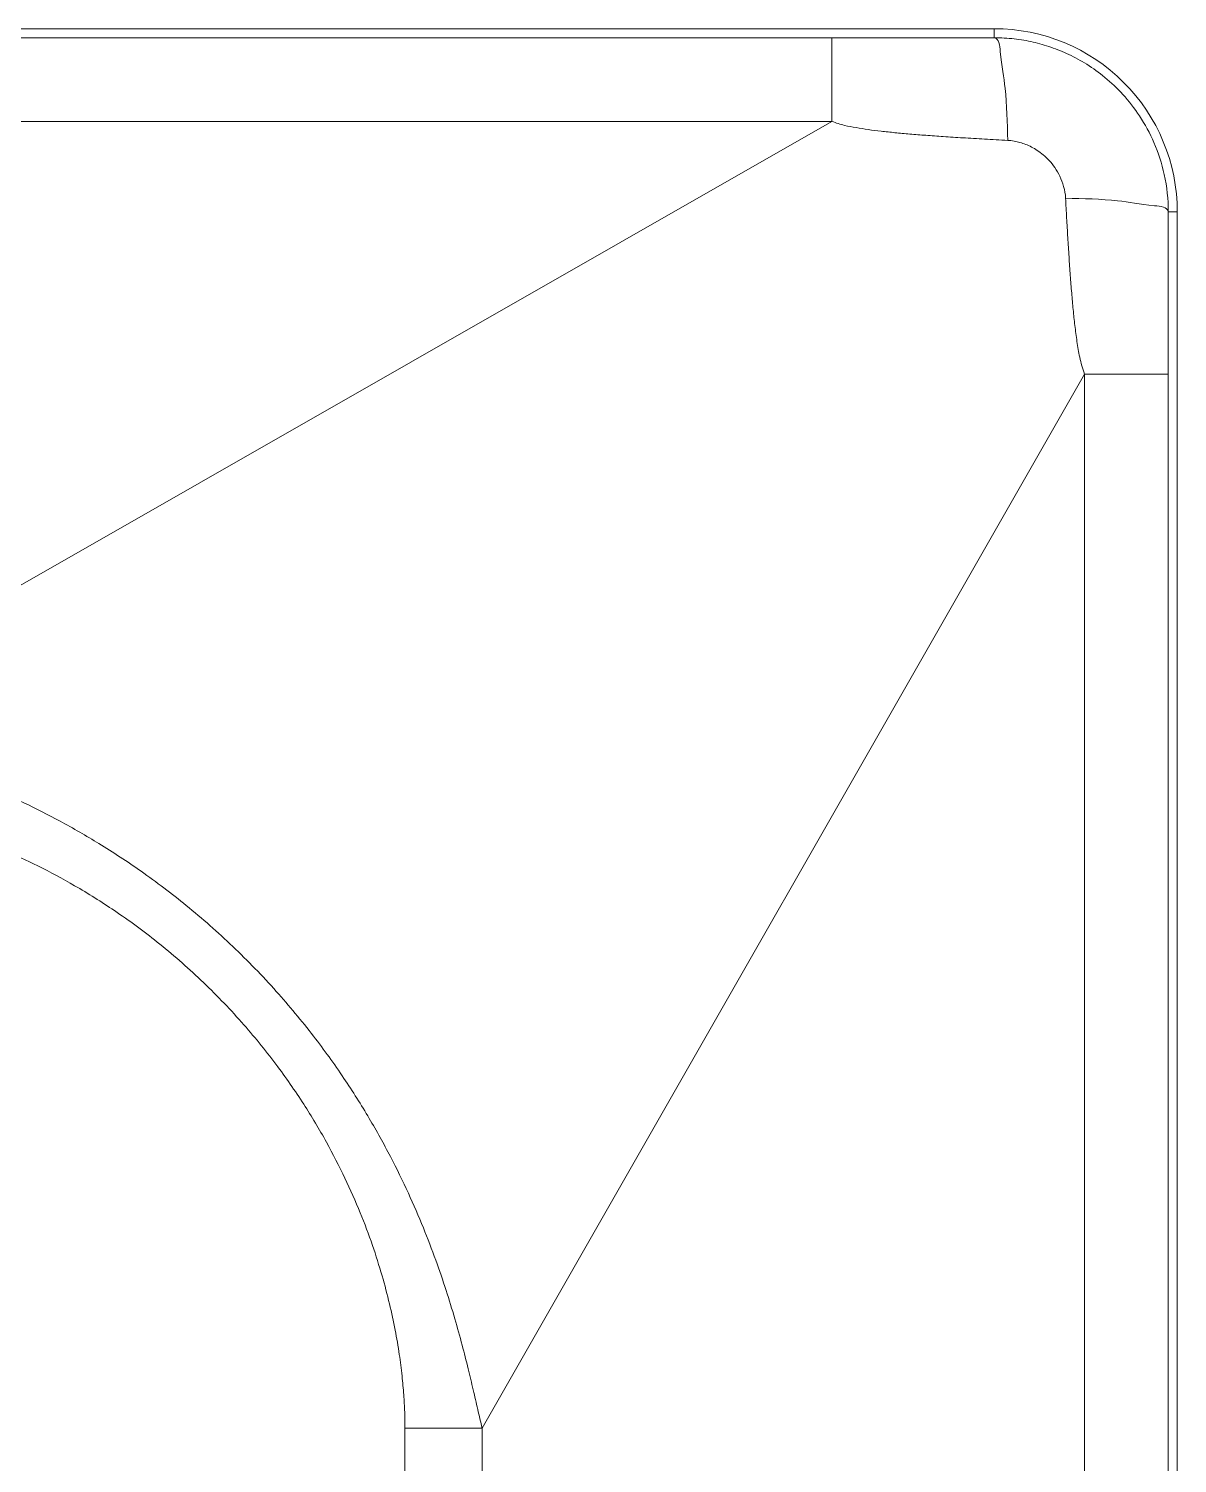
# Model space of a CAD drawing. Header units: millimetres. Extents: x 33157 to 59611, y -29750 to 1750.
# Drawn here: x 53899.28 to 53903.98, y 473.31 to 479.18 of the extents above; entities that cross this region are included whole.
import ezdxf

# ---------------------------------------------------------------- set-up
doc = ezdxf.new("R2010")
doc.units = ezdxf.units.MM
doc.layers.get('0').update_dxf_attribs({"lineweight": 18})

msp = doc.modelspace()

# ---------------------------------------------------------------- linework, layer by layer
at = {"lineweight": 9}
for p, q in [((53903.2313, 479.1822), (53903.2313, 479.1822)), ((53903.2313, 479.1822), (53903.2313, 479.1822)), ((53903.2314, 479.1822), (53903.2314, 479.1453)), ((53903.2314, 479.1822), (53903.2314, 479.1453)), ((53903.2314, 479.1822), (53903.2314, 479.1453)), ((53903.2314, 479.1822), (53903.2314, 479.1453)), ((53903.2314, 479.1822), (53903.2314, 479.1453)), ((53903.2314, 479.1822), (53903.2314, 479.1453)), ((53903.2314, 479.1822), (53903.2314, 479.1453)), ((53903.2314, 479.1822), (53903.2314, 479.1453)), ((53903.2314, 479.1822), (53903.2314, 479.1453)), ((53903.2314, 479.1822), (53903.2314, 479.1453)), ((53903.2314, 479.1822), (53903.2314, 479.1453)), ((53903.2314, 479.1822), (53903.2314, 479.1453)), ((53903.2314, 479.1822), (53903.2314, 479.1453)), ((53903.2314, 479.1822), (53903.2314, 479.1453)), ((53903.2314, 479.1822), (53903.2314, 479.1453)), ((53903.2314, 479.1822), (53903.2314, 479.1453)), ((53903.2314, 479.1822), (53903.2314, 479.1453)), ((53903.2314, 479.1822), (53903.2314, 479.1453)), ((53903.2314, 479.1822), (53903.2314, 479.1453)), ((53903.2314, 479.1822), (53903.2314, 479.1453)), ((53903.2314, 479.1822), (53903.2314, 479.1453)), ((53902.5672, 479.1444), (53902.5672, 479.1444)), ((53902.5672, 479.1444), (53902.5672, 479.1444)), ((53902.5672, 479.1444), (53902.5672, 478.8026)), ((53902.5672, 479.1444), (53902.5672, 478.8026)), ((53902.5672, 479.1444), (53902.5672, 478.8026)), ((53902.5672, 479.1444), (53902.5672, 478.8026)), ((53902.5672, 479.1444), (53902.5672, 478.8026)), ((53902.5672, 479.1444), (53902.5672, 478.8026)), ((53902.5672, 479.1444), (53902.5672, 478.8026)), ((53902.5672, 479.1444), (53902.5672, 478.8026)), ((53902.5672, 479.1444), (53902.5672, 478.8026)), ((53902.5672, 479.1444), (53902.5672, 478.8026)), ((53902.5672, 479.1444), (53902.5672, 478.8026)), ((53902.5672, 479.1444), (53902.5672, 478.8026)), ((53902.5672, 479.1444), (53902.5672, 478.8026)), ((53902.5672, 479.1444), (53902.5672, 478.8026)), ((53902.5672, 479.1444), (53902.5672, 478.8026)), ((53902.5672, 479.1444), (53902.5672, 478.8026)), ((53902.5672, 479.1444), (53902.5672, 478.8026)), ((53902.5672, 479.1444), (53902.5672, 478.8026)), ((53902.5672, 479.1444), (53902.5672, 478.8026)), ((53902.5672, 479.1444), (53902.5672, 478.8026)), ((53902.5672, 479.1444), (53902.5672, 478.8026)), ((53903.2314, 479.1453), (53903.2314, 479.1453)), ((53902.5672, 478.8026), (53902.5672, 478.8026)), ((53902.5672, 478.8026), (53902.5672, 478.8026)), ((53902.5672, 478.8026), (53902.5672, 478.8026)), ((53903.9445, 478.4322), (53903.9445, 478.4322)), ((53903.9813, 478.4322), (53903.9813, 478.4322)), ((53903.9813, 478.4322), (53903.9813, 478.4322)), ((53903.9813, 478.4322), (53903.9813, 379.9322)), ((53903.9813, 478.4322), (53903.9813, 379.9322)), ((53903.9813, 478.4322), (53903.9813, 379.9322)), ((53903.9813, 478.4322), (53903.9813, 379.9322)), ((53903.9813, 478.4322), (53903.9813, 379.9322)), ((53903.9813, 478.4322), (53903.9813, 379.9322)), ((53903.9813, 478.4322), (53903.9813, 379.9322)), ((53903.9813, 478.4322), (53903.9813, 379.9322)), ((53903.9813, 478.4322), (53903.9813, 379.9322)), ((53903.9813, 478.4322), (53903.9813, 379.9322)), ((53903.9813, 478.4322), (53903.9813, 379.9322)), ((53903.9813, 478.4322), (53903.9813, 379.9322)), ((53903.9813, 478.4322), (53903.9813, 379.9322)), ((53903.9813, 478.4322), (53903.9813, 379.9322)), ((53903.9813, 478.4322), (53903.9813, 379.9322)), ((53903.9813, 478.4322), (53903.9813, 379.9322)), ((53903.9813, 478.4322), (53903.9813, 379.9322)), ((53903.9813, 478.4322), (53903.9813, 379.9322)), ((53903.9813, 478.4322), (53903.9813, 379.9322)), ((53903.9813, 478.4322), (53903.9813, 379.9322)), ((53903.9813, 478.4322), (53903.9813, 379.9322)), ((53903.6018, 477.768), (53903.6018, 477.768)), ((53903.6018, 477.768), (53903.6018, 477.768)), ((53903.6018, 477.768), (53903.6018, 380.5964)), ((53903.6018, 477.768), (53903.6018, 380.5964)), ((53903.6018, 477.768), (53903.6018, 380.5964)), ((53903.6018, 477.768), (53903.6018, 380.5964)), ((53903.6018, 477.768), (53903.6018, 380.5964)), ((53903.6018, 477.768), (53903.6018, 380.5964)), ((53903.6018, 477.768), (53903.6018, 380.5964)), ((53903.6018, 477.768), (53903.6018, 380.5964)), ((53903.6018, 477.768), (53903.6018, 380.5964)), ((53903.6018, 477.768), (53903.6018, 380.5964)), ((53903.6018, 477.768), (53903.6018, 380.5964)), ((53903.6018, 477.768), (53903.6018, 380.5964)), ((53903.6018, 477.768), (53903.6018, 380.5964)), ((53903.6018, 477.768), (53903.6018, 380.5964)), ((53903.6018, 477.768), (53903.6018, 380.5964)), ((53903.6018, 477.768), (53903.6018, 380.5964)), ((53903.6018, 477.768), (53903.6018, 380.5964)), ((53903.6018, 477.768), (53903.6018, 380.5964)), ((53903.6018, 477.768), (53903.6018, 380.5964)), ((53903.6018, 477.768), (53903.6018, 380.5964)), ((53903.6018, 477.768), (53903.6018, 380.5964)), ((53903.6018, 477.768), (53903.6018, 477.768)), ((53903.9436, 477.768), (53903.9436, 477.768)), ((53903.9436, 477.768), (53903.9436, 477.768)), ((53903.9436, 477.768), (53903.9436, 380.5964)), ((53903.9436, 477.768), (53903.9436, 380.5964)), ((53903.9436, 477.768), (53903.9436, 380.5964)), ((53903.9436, 477.768), (53903.9436, 380.5964)), ((53903.9436, 477.768), (53903.9436, 380.5964)), ((53903.9436, 477.768), (53903.9436, 380.5964)), ((53903.9436, 477.768), (53903.9436, 380.5964)), ((53903.9436, 477.768), (53903.9436, 380.5964)), ((53903.9436, 477.768), (53903.9436, 380.5964)), ((53903.9436, 477.768), (53903.9436, 380.5964)), ((53903.9436, 477.768), (53903.9436, 380.5964)), ((53903.9436, 477.768), (53903.9436, 380.5964)), ((53903.9436, 477.768), (53903.9436, 380.5964)), ((53903.9436, 477.768), (53903.9436, 380.5964)), ((53903.9436, 477.768), (53903.9436, 380.5964)), ((53903.9436, 477.768), (53903.9436, 380.5964)), ((53903.9436, 477.768), (53903.9436, 380.5964)), ((53903.9436, 477.768), (53903.9436, 380.5964)), ((53903.9436, 477.768), (53903.9436, 380.5964)), ((53903.9436, 477.768), (53903.9436, 380.5964)), ((53903.9436, 477.768), (53903.9436, 380.5964)), ((53900.8191, 473.4516), (53900.8191, 473.4516)), ((53900.8191, 473.4516), (53900.8191, 473.4516)), ((53900.8191, 473.4516), (53900.8191, 384.9128)), ((53900.8191, 473.4516), (53900.8191, 384.9128)), ((53900.8191, 473.4516), (53900.8191, 384.9128)), ((53900.8191, 473.4516), (53900.8191, 384.9128)), ((53900.8191, 473.4516), (53900.8191, 384.9128)), ((53900.8191, 473.4516), (53900.8191, 384.9128)), ((53900.8191, 473.4516), (53900.8191, 384.9128)), ((53900.8191, 473.4516), (53900.8191, 384.9128)), ((53900.8191, 473.4516), (53900.8191, 384.9128)), ((53900.8191, 473.4516), (53900.8191, 384.9128)), ((53900.8191, 473.4516), (53900.8191, 384.9128)), ((53900.8191, 473.4516), (53900.8191, 384.9128)), ((53900.8191, 473.4516), (53900.8191, 384.9128)), ((53900.8191, 473.4516), (53900.8191, 384.9128)), ((53900.8191, 473.4516), (53900.8191, 384.9128)), ((53900.8191, 473.4516), (53900.8191, 384.9128)), ((53900.8191, 473.4516), (53900.8191, 384.9128)), ((53900.8191, 473.4516), (53900.8191, 384.9128)), ((53900.8191, 473.4516), (53900.8191, 384.9128)), ((53900.8191, 473.4516), (53900.8191, 384.9128)), ((53900.8191, 473.4516), (53900.8191, 384.9128)), ((53901.1353, 473.4516), (53901.1353, 473.4516)), ((53901.1353, 473.4516), (53901.1353, 473.4516)), ((53901.1353, 473.4516), (53901.1353, 384.9128)), ((53901.1353, 473.4516), (53901.1353, 384.9128)), ((53901.1353, 473.4516), (53901.1353, 384.9128)), ((53901.1353, 473.4516), (53901.1353, 384.9128)), ((53901.1353, 473.4516), (53901.1353, 384.9128)), ((53901.1353, 473.4516), (53901.1353, 384.9128)), ((53901.1353, 473.4516), (53901.1353, 384.9128)), ((53901.1353, 473.4516), (53901.1353, 384.9128)), ((53901.1353, 473.4516), (53901.1353, 384.9128)), ((53901.1353, 473.4516), (53901.1353, 384.9128)), ((53901.1353, 473.4516), (53901.1353, 384.9128)), ((53901.1353, 473.4516), (53901.1353, 384.9128)), ((53901.1353, 473.4516), (53901.1353, 384.9128)), ((53901.1353, 473.4516), (53901.1353, 384.9128)), ((53901.1353, 473.4516), (53901.1353, 384.9128)), ((53901.1353, 473.4516), (53901.1353, 384.9128)), ((53901.1353, 473.4516), (53901.1353, 384.9128)), ((53901.1353, 473.4516), (53901.1353, 384.9128)), ((53901.1353, 473.4516), (53901.1353, 384.9128)), ((53901.1353, 473.4516), (53901.1353, 384.9128)), ((53901.1353, 473.4516), (53901.1353, 384.9128)), ((53901.1353, 473.4516), (53901.1353, 473.4516))]:
    msp.add_line(p, q, dxfattribs=at)
for points in [[(53903.2313, 479.1822), (53903.2313, 479.1822), (53870.0315, 479.1822), (53870.0315, 479.1822)], [(53903.2313, 479.1822), (53903.2313, 479.1822), (53870.0315, 479.1822), (53870.0315, 479.1822)], [(53903.2313, 479.1822), (53903.2313, 479.1822), (53870.0315, 479.1822), (53870.0315, 479.1822)], [(53903.2313, 479.1822), (53903.2313, 479.1822), (53870.0315, 479.1822), (53870.0315, 479.1822)], [(53903.2313, 479.1822), (53903.2313, 479.1822), (53870.0315, 479.1822), (53870.0315, 479.1822)], [(53903.2313, 479.1822), (53903.2313, 479.1822), (53870.0315, 479.1822), (53870.0315, 479.1822)], [(53903.2313, 479.1822), (53903.2313, 479.1822), (53870.0315, 479.1822), (53870.0315, 479.1822)], [(53903.2313, 479.1822), (53903.2313, 479.1822), (53870.0315, 479.1822), (53870.0315, 479.1822)], [(53903.2313, 479.1822), (53903.2313, 479.1822), (53870.0315, 479.1822), (53870.0315, 479.1822)], [(53903.2313, 479.1822), (53903.2313, 479.1822), (53870.0315, 479.1822), (53870.0315, 479.1822)], [(53903.2313, 479.1822), (53903.2313, 479.1822), (53870.0315, 479.1822), (53870.0315, 479.1822)], [(53903.2313, 479.1822), (53903.2313, 479.1822), (53870.0315, 479.1822), (53870.0315, 479.1822)], [(53903.2313, 479.1822), (53903.2313, 479.1822), (53870.0315, 479.1822), (53870.0315, 479.1822)], [(53903.2313, 479.1822), (53903.2313, 479.1822), (53870.0315, 479.1822), (53870.0315, 479.1822)], [(53903.2313, 479.1822), (53903.2313, 479.1822), (53870.0315, 479.1822), (53870.0315, 479.1822)], [(53903.2313, 479.1822), (53903.2313, 479.1822), (53870.0315, 479.1822), (53870.0315, 479.1822)], [(53903.2313, 479.1822), (53903.2313, 479.1822), (53870.0315, 479.1822), (53870.0315, 479.1822)], [(53903.2313, 479.1822), (53903.2313, 479.1822), (53870.0315, 479.1822), (53870.0315, 479.1822)], [(53903.2313, 479.1822), (53903.2313, 479.1822), (53870.0315, 479.1822), (53870.0315, 479.1822)], [(53903.2313, 479.1822), (53903.2313, 479.1822), (53870.0315, 479.1822), (53870.0315, 479.1822)], [(53903.2313, 479.1822), (53903.2313, 479.1822), (53870.0315, 479.1822), (53870.0315, 479.1822)], [(53870.6956, 479.1444), (53870.6956, 479.1444), (53902.5672, 479.1444), (53902.5672, 479.1444)], [(53870.6956, 479.1444), (53870.6956, 479.1444), (53902.5672, 479.1444), (53902.5672, 479.1444)], [(53870.6956, 479.1444), (53870.6956, 479.1444), (53902.5672, 479.1444), (53902.5672, 479.1444)], [(53870.6956, 479.1444), (53870.6956, 479.1444), (53902.5672, 479.1444), (53902.5672, 479.1444)], [(53870.6956, 479.1444), (53870.6956, 479.1444), (53902.5672, 479.1444), (53902.5672, 479.1444)], [(53870.6956, 479.1444), (53870.6956, 479.1444), (53902.5672, 479.1444), (53902.5672, 479.1444)], [(53870.6956, 479.1444), (53870.6956, 479.1444), (53902.5672, 479.1444), (53902.5672, 479.1444)], [(53870.6956, 479.1444), (53870.6956, 479.1444), (53902.5672, 479.1444), (53902.5672, 479.1444)], [(53870.6956, 479.1444), (53870.6956, 479.1444), (53902.5672, 479.1444), (53902.5672, 479.1444)], [(53870.6956, 479.1444), (53870.6956, 479.1444), (53902.5672, 479.1444), (53902.5672, 479.1444)], [(53870.6956, 479.1444), (53870.6956, 479.1444), (53902.5672, 479.1444), (53902.5672, 479.1444)], [(53870.6956, 479.1444), (53870.6956, 479.1444), (53902.5672, 479.1444), (53902.5672, 479.1444)], [(53870.6956, 479.1444), (53870.6956, 479.1444), (53902.5672, 479.1444), (53902.5672, 479.1444)], [(53870.6956, 479.1444), (53870.6956, 479.1444), (53902.5672, 479.1444), (53902.5672, 479.1444)], [(53870.6956, 479.1444), (53870.6956, 479.1444), (53902.5672, 479.1444), (53902.5672, 479.1444)], [(53870.6956, 479.1444), (53870.6956, 479.1444), (53902.5672, 479.1444), (53902.5672, 479.1444)], [(53870.6956, 479.1444), (53870.6956, 479.1444), (53902.5672, 479.1444), (53902.5672, 479.1444)], [(53870.6956, 479.1444), (53870.6956, 479.1444), (53902.5672, 479.1444), (53902.5672, 479.1444)], [(53870.6956, 479.1444), (53870.6956, 479.1444), (53902.5672, 479.1444), (53902.5672, 479.1444)], [(53870.6956, 479.1444), (53870.6956, 479.1444), (53902.5672, 479.1444), (53902.5672, 479.1444)], [(53870.6956, 479.1444), (53870.6956, 479.1444), (53902.5672, 479.1444), (53902.5672, 479.1444)], [(53870.6956, 478.8026), (53870.6956, 478.8026), (53902.5672, 478.8026), (53902.5672, 478.8026)], [(53870.6956, 478.8026), (53870.6956, 478.8026), (53902.5672, 478.8026), (53902.5672, 478.8026)], [(53870.6956, 478.8026), (53870.6956, 478.8026), (53902.5672, 478.8026), (53902.5672, 478.8026)], [(53870.6956, 478.8026), (53870.6956, 478.8026), (53902.5672, 478.8026), (53902.5672, 478.8026)], [(53870.6956, 478.8026), (53870.6956, 478.8026), (53902.5672, 478.8026), (53902.5672, 478.8026)], [(53870.6956, 478.8026), (53870.6956, 478.8026), (53902.5672, 478.8026), (53902.5672, 478.8026)], [(53870.6956, 478.8026), (53870.6956, 478.8026), (53902.5672, 478.8026), (53902.5672, 478.8026)], [(53870.6956, 478.8026), (53870.6956, 478.8026), (53902.5672, 478.8026), (53902.5672, 478.8026)], [(53870.6956, 478.8026), (53870.6956, 478.8026), (53902.5672, 478.8026), (53902.5672, 478.8026)], [(53870.6956, 478.8026), (53870.6956, 478.8026), (53902.5672, 478.8026), (53902.5672, 478.8026)], [(53870.6956, 478.8026), (53870.6956, 478.8026), (53902.5672, 478.8026), (53902.5672, 478.8026)], [(53870.6956, 478.8026), (53870.6956, 478.8026), (53902.5672, 478.8026), (53902.5672, 478.8026)], [(53870.6956, 478.8026), (53870.6956, 478.8026), (53902.5672, 478.8026), (53902.5672, 478.8026)], [(53870.6956, 478.8026), (53870.6956, 478.8026), (53902.5672, 478.8026), (53902.5672, 478.8026)], [(53870.6956, 478.8026), (53870.6956, 478.8026), (53902.5672, 478.8026), (53902.5672, 478.8026)], [(53870.6956, 478.8026), (53870.6956, 478.8026), (53902.5672, 478.8026), (53902.5672, 478.8026)], [(53870.6956, 478.8026), (53870.6956, 478.8026), (53902.5672, 478.8026), (53902.5672, 478.8026)], [(53870.6956, 478.8026), (53870.6956, 478.8026), (53902.5672, 478.8026), (53902.5672, 478.8026)], [(53870.6956, 478.8026), (53870.6956, 478.8026), (53902.5672, 478.8026), (53902.5672, 478.8026)], [(53870.6956, 478.8026), (53870.6956, 478.8026), (53902.5672, 478.8026), (53902.5672, 478.8026)], [(53870.6956, 478.8026), (53870.6956, 478.8026), (53902.5672, 478.8026), (53902.5672, 478.8026)], [(53902.5672, 478.8026), (53902.5672, 478.8026), (53898.2508, 476.3361), (53898.2508, 476.3361)], [(53902.5672, 478.8026), (53902.5672, 478.8026), (53898.2508, 476.3361), (53898.2508, 476.3361)], [(53902.5672, 478.8026), (53902.5672, 478.8026), (53898.2508, 476.3361), (53898.2508, 476.3361)], [(53902.5672, 478.8026), (53902.5672, 478.8026), (53898.2508, 476.3361), (53898.2508, 476.3361)], [(53902.5672, 478.8026), (53902.5672, 478.8026), (53898.2508, 476.3361), (53898.2508, 476.3361)], [(53902.5672, 478.8026), (53902.5672, 478.8026), (53898.2508, 476.3361), (53898.2508, 476.3361)], [(53902.5672, 478.8026), (53902.5672, 478.8026), (53898.2508, 476.3361), (53898.2508, 476.3361)], [(53902.5672, 478.8026), (53902.5672, 478.8026), (53898.2508, 476.3361), (53898.2508, 476.3361)], [(53902.5672, 478.8026), (53902.5672, 478.8026), (53898.2508, 476.3361), (53898.2508, 476.3361)], [(53902.5672, 478.8026), (53902.5672, 478.8026), (53898.2508, 476.3361), (53898.2508, 476.3361)], [(53902.5672, 478.8026), (53902.5672, 478.8026), (53898.2508, 476.3361), (53898.2508, 476.3361)], [(53902.5672, 478.8026), (53902.5672, 478.8026), (53898.2508, 476.3361), (53898.2508, 476.3361)], [(53902.5672, 478.8026), (53902.5672, 478.8026), (53898.2508, 476.3361), (53898.2508, 476.3361)], [(53902.5672, 478.8026), (53902.5672, 478.8026), (53898.2508, 476.3361), (53898.2508, 476.3361)], [(53902.5672, 478.8026), (53902.5672, 478.8026), (53898.2508, 476.3361), (53898.2508, 476.3361)], [(53902.5672, 478.8026), (53902.5672, 478.8026), (53898.2508, 476.3361), (53898.2508, 476.3361)], [(53902.5672, 478.8026), (53902.5672, 478.8026), (53898.2508, 476.3361), (53898.2508, 476.3361)], [(53902.5672, 478.8026), (53902.5672, 478.8026), (53898.2508, 476.3361), (53898.2508, 476.3361)], [(53902.5672, 478.8026), (53902.5672, 478.8026), (53898.2508, 476.3361), (53898.2508, 476.3361)], [(53902.5672, 478.8026), (53902.5672, 478.8026), (53898.2508, 476.3361), (53898.2508, 476.3361)], [(53902.5672, 478.8026), (53902.5672, 478.8026), (53898.2508, 476.3361), (53898.2508, 476.3361)], [(53903.9445, 478.4322), (53903.9445, 478.4322), (53903.9813, 478.4322), (53903.9813, 478.4322)], [(53903.9445, 478.4322), (53903.9445, 478.4322), (53903.9813, 478.4322), (53903.9813, 478.4322)], [(53903.9445, 478.4322), (53903.9445, 478.4322), (53903.9813, 478.4322), (53903.9813, 478.4322)], [(53903.9445, 478.4322), (53903.9445, 478.4322), (53903.9813, 478.4322), (53903.9813, 478.4322)], [(53903.9445, 478.4322), (53903.9445, 478.4322), (53903.9813, 478.4322), (53903.9813, 478.4322)], [(53903.9445, 478.4322), (53903.9445, 478.4322), (53903.9813, 478.4322), (53903.9813, 478.4322)], [(53903.9445, 478.4322), (53903.9445, 478.4322), (53903.9813, 478.4322), (53903.9813, 478.4322)], [(53903.9445, 478.4322), (53903.9445, 478.4322), (53903.9813, 478.4322), (53903.9813, 478.4322)], [(53903.9445, 478.4322), (53903.9445, 478.4322), (53903.9813, 478.4322), (53903.9813, 478.4322)], [(53903.9445, 478.4322), (53903.9445, 478.4322), (53903.9813, 478.4322), (53903.9813, 478.4322)], [(53903.9445, 478.4322), (53903.9445, 478.4322), (53903.9813, 478.4322), (53903.9813, 478.4322)], [(53903.9445, 478.4322), (53903.9445, 478.4322), (53903.9813, 478.4322), (53903.9813, 478.4322)], [(53903.9445, 478.4322), (53903.9445, 478.4322), (53903.9813, 478.4322), (53903.9813, 478.4322)], [(53903.9445, 478.4322), (53903.9445, 478.4322), (53903.9813, 478.4322), (53903.9813, 478.4322)], [(53903.9445, 478.4322), (53903.9445, 478.4322), (53903.9813, 478.4322), (53903.9813, 478.4322)], [(53903.9445, 478.4322), (53903.9445, 478.4322), (53903.9813, 478.4322), (53903.9813, 478.4322)], [(53903.9445, 478.4322), (53903.9445, 478.4322), (53903.9813, 478.4322), (53903.9813, 478.4322)], [(53903.9445, 478.4322), (53903.9445, 478.4322), (53903.9813, 478.4322), (53903.9813, 478.4322)], [(53903.9445, 478.4322), (53903.9445, 478.4322), (53903.9813, 478.4322), (53903.9813, 478.4322)], [(53903.9445, 478.4322), (53903.9445, 478.4322), (53903.9813, 478.4322), (53903.9813, 478.4322)], [(53903.9445, 478.4322), (53903.9445, 478.4322), (53903.9813, 478.4322), (53903.9813, 478.4322)], [(53903.6018, 477.768), (53903.6018, 477.768), (53901.1353, 473.4516), (53901.1353, 473.4516)], [(53903.6018, 477.768), (53903.6018, 477.768), (53901.1353, 473.4516), (53901.1353, 473.4516)], [(53903.6018, 477.768), (53903.6018, 477.768), (53901.1353, 473.4516), (53901.1353, 473.4516)], [(53903.6018, 477.768), (53903.6018, 477.768), (53901.1353, 473.4516), (53901.1353, 473.4516)], [(53903.6018, 477.768), (53903.6018, 477.768), (53901.1353, 473.4516), (53901.1353, 473.4516)], [(53903.6018, 477.768), (53903.6018, 477.768), (53901.1353, 473.4516), (53901.1353, 473.4516)], [(53903.6018, 477.768), (53903.6018, 477.768), (53901.1353, 473.4516), (53901.1353, 473.4516)], [(53903.6018, 477.768), (53903.6018, 477.768), (53901.1353, 473.4516), (53901.1353, 473.4516)], [(53903.6018, 477.768), (53903.6018, 477.768), (53901.1353, 473.4516), (53901.1353, 473.4516)], [(53903.6018, 477.768), (53903.6018, 477.768), (53901.1353, 473.4516), (53901.1353, 473.4516)], [(53903.6018, 477.768), (53903.6018, 477.768), (53901.1353, 473.4516), (53901.1353, 473.4516)], [(53903.6018, 477.768), (53903.6018, 477.768), (53901.1353, 473.4516), (53901.1353, 473.4516)], [(53903.6018, 477.768), (53903.6018, 477.768), (53901.1353, 473.4516), (53901.1353, 473.4516)], [(53903.6018, 477.768), (53903.6018, 477.768), (53901.1353, 473.4516), (53901.1353, 473.4516)], [(53903.6018, 477.768), (53903.6018, 477.768), (53901.1353, 473.4516), (53901.1353, 473.4516)], [(53903.6018, 477.768), (53903.6018, 477.768), (53901.1353, 473.4516), (53901.1353, 473.4516)], [(53903.6018, 477.768), (53903.6018, 477.768), (53901.1353, 473.4516), (53901.1353, 473.4516)], [(53903.6018, 477.768), (53903.6018, 477.768), (53901.1353, 473.4516), (53901.1353, 473.4516)], [(53903.6018, 477.768), (53903.6018, 477.768), (53901.1353, 473.4516), (53901.1353, 473.4516)], [(53903.6018, 477.768), (53903.6018, 477.768), (53901.1353, 473.4516), (53901.1353, 473.4516)], [(53903.6018, 477.768), (53903.6018, 477.768), (53901.1353, 473.4516), (53901.1353, 473.4516)], [(53903.9436, 477.768), (53903.9436, 477.768), (53903.6018, 477.768), (53903.6018, 477.768)], [(53903.9436, 477.768), (53903.9436, 477.768), (53903.6018, 477.768), (53903.6018, 477.768)], [(53903.9436, 477.768), (53903.9436, 477.768), (53903.6018, 477.768), (53903.6018, 477.768)], [(53903.9436, 477.768), (53903.9436, 477.768), (53903.6018, 477.768), (53903.6018, 477.768)], [(53903.9436, 477.768), (53903.9436, 477.768), (53903.6018, 477.768), (53903.6018, 477.768)], [(53903.9436, 477.768), (53903.9436, 477.768), (53903.6018, 477.768), (53903.6018, 477.768)], [(53903.9436, 477.768), (53903.9436, 477.768), (53903.6018, 477.768), (53903.6018, 477.768)], [(53903.9436, 477.768), (53903.9436, 477.768), (53903.6018, 477.768), (53903.6018, 477.768)], [(53903.9436, 477.768), (53903.9436, 477.768), (53903.6018, 477.768), (53903.6018, 477.768)], [(53903.9436, 477.768), (53903.9436, 477.768), (53903.6018, 477.768), (53903.6018, 477.768)], [(53903.9436, 477.768), (53903.9436, 477.768), (53903.6018, 477.768), (53903.6018, 477.768)], [(53903.9436, 477.768), (53903.9436, 477.768), (53903.6018, 477.768), (53903.6018, 477.768)], [(53903.9436, 477.768), (53903.9436, 477.768), (53903.6018, 477.768), (53903.6018, 477.768)], [(53903.9436, 477.768), (53903.9436, 477.768), (53903.6018, 477.768), (53903.6018, 477.768)], [(53903.9436, 477.768), (53903.9436, 477.768), (53903.6018, 477.768), (53903.6018, 477.768)], [(53903.9436, 477.768), (53903.9436, 477.768), (53903.6018, 477.768), (53903.6018, 477.768)], [(53903.9436, 477.768), (53903.9436, 477.768), (53903.6018, 477.768), (53903.6018, 477.768)], [(53903.9436, 477.768), (53903.9436, 477.768), (53903.6018, 477.768), (53903.6018, 477.768)], [(53903.9436, 477.768), (53903.9436, 477.768), (53903.6018, 477.768), (53903.6018, 477.768)], [(53903.9436, 477.768), (53903.9436, 477.768), (53903.6018, 477.768), (53903.6018, 477.768)], [(53903.9436, 477.768), (53903.9436, 477.768), (53903.6018, 477.768), (53903.6018, 477.768)], [(53900.8191, 473.4516), (53900.8191, 473.4516), (53901.1353, 473.4516), (53901.1353, 473.4516)], [(53900.8191, 473.4516), (53900.8191, 473.4516), (53901.1353, 473.4516), (53901.1353, 473.4516)], [(53900.8191, 473.4516), (53900.8191, 473.4516), (53901.1353, 473.4516), (53901.1353, 473.4516)], [(53900.8191, 473.4516), (53900.8191, 473.4516), (53901.1353, 473.4516), (53901.1353, 473.4516)], [(53900.8191, 473.4516), (53900.8191, 473.4516), (53901.1353, 473.4516), (53901.1353, 473.4516)], [(53900.8191, 473.4516), (53900.8191, 473.4516), (53901.1353, 473.4516), (53901.1353, 473.4516)], [(53900.8191, 473.4516), (53900.8191, 473.4516), (53901.1353, 473.4516), (53901.1353, 473.4516)], [(53900.8191, 473.4516), (53900.8191, 473.4516), (53901.1353, 473.4516), (53901.1353, 473.4516)], [(53900.8191, 473.4516), (53900.8191, 473.4516), (53901.1353, 473.4516), (53901.1353, 473.4516)], [(53900.8191, 473.4516), (53900.8191, 473.4516), (53901.1353, 473.4516), (53901.1353, 473.4516)], [(53900.8191, 473.4516), (53900.8191, 473.4516), (53901.1353, 473.4516), (53901.1353, 473.4516)], [(53900.8191, 473.4516), (53900.8191, 473.4516), (53901.1353, 473.4516), (53901.1353, 473.4516)], [(53900.8191, 473.4516), (53900.8191, 473.4516), (53901.1353, 473.4516), (53901.1353, 473.4516)], [(53900.8191, 473.4516), (53900.8191, 473.4516), (53901.1353, 473.4516), (53901.1353, 473.4516)], [(53900.8191, 473.4516), (53900.8191, 473.4516), (53901.1353, 473.4516), (53901.1353, 473.4516)], [(53900.8191, 473.4516), (53900.8191, 473.4516), (53901.1353, 473.4516), (53901.1353, 473.4516)], [(53900.8191, 473.4516), (53900.8191, 473.4516), (53901.1353, 473.4516), (53901.1353, 473.4516)], [(53900.8191, 473.4516), (53900.8191, 473.4516), (53901.1353, 473.4516), (53901.1353, 473.4516)], [(53900.8191, 473.4516), (53900.8191, 473.4516), (53901.1353, 473.4516), (53901.1353, 473.4516)], [(53900.8191, 473.4516), (53900.8191, 473.4516), (53901.1353, 473.4516), (53901.1353, 473.4516)], [(53900.8191, 473.4516), (53900.8191, 473.4516), (53901.1353, 473.4516), (53901.1353, 473.4516)]]:
    msp.add_open_spline(points, degree=3, dxfattribs=at)
for points, knots in [([(53903.9813, 478.4321), (53903.9813, 478.6311), (53903.9023, 478.8218), (53903.7617, 478.9625), (53903.621, 479.1031), (53903.4303, 479.1821), (53903.2313, 479.1821)], [0, 0, 0, 0, 167507.49805, 167507.49805, 167507.49805, 335014.9961, 335014.9961, 335014.9961, 335014.9961]), ([(53902.5672, 479.1444), (53902.581, 479.1444), (53902.5949, 479.1444), (53902.6087, 479.1444), (53902.6224, 479.1444), (53902.6362, 479.1445), (53902.6499, 479.1445), (53902.6647, 479.1445), (53902.6795, 479.1445), (53902.6944, 479.1445), (53902.7104, 479.1445), (53902.7264, 479.1445), (53902.7424, 479.1445), (53902.7598, 479.1446), (53902.7772, 479.1446), (53902.7946, 479.1446), (53902.8135, 479.1446), (53902.8324, 479.1446), (53902.8512, 479.1447), (53902.8718, 479.1447), (53902.8924, 479.1447), (53902.913, 479.1447), (53902.9356, 479.1448), (53902.9583, 479.1448), (53902.9809, 479.1448), (53903.0062, 479.1449), (53903.0315, 479.1449), (53903.0568, 479.145), (53903.0848, 479.145), (53903.1129, 479.145), (53903.1409, 479.1451), (53903.171, 479.1452), (53903.2012, 479.1452), (53903.2314, 479.1453)], [0, 0, 0, 0, 136478.934837, 136478.934837, 136478.934837, 272957.869675, 272957.869675, 272957.869675, 409436.804512, 409436.804512, 409436.804512, 545915.739349, 545915.739349, 545915.739349, 682394.674186, 682394.674186, 682394.674186, 818873.609024, 818873.609024, 818873.609024, 955352.543861, 955352.543861, 955352.543861, 1091831.478698, 1091831.478698, 1091831.478698, 1228310.413535, 1228310.413535, 1228310.413535, 1364789.348373, 1364789.348373, 1364789.348373, 1501268.28321, 1501268.28321, 1501268.28321, 1501268.28321]), ([(53903.2313, 479.1453), (53903.2519, 479.1421), (53903.2541, 479.1136), (53903.2566, 479.0884), (53903.2629, 479.0267), (53903.2713, 478.9847), (53903.2766, 478.9376), (53903.284, 478.8716), (53903.2855, 478.7958), (53903.2869, 478.7248)], [0, 0, 0, 0, 154936.809872, 154936.809872, 154936.809872, 309873.619745, 309873.619745, 309873.619745, 464810.429617, 464810.429617, 464810.429617, 464810.429617]), ([(53903.2314, 479.1453), (53903.2589, 479.1453), (53903.2865, 479.1437), (53903.3139, 479.1405), (53903.3397, 479.1375), (53903.3653, 479.1331), (53903.3906, 479.1273), (53903.4155, 479.1217), (53903.4401, 479.1146), (53903.4642, 479.1063), (53903.489, 479.0977), (53903.5133, 479.0878), (53903.537, 479.0766), (53903.5623, 479.0646), (53903.5868, 479.0512), (53903.6104, 479.0364), (53903.6363, 479.0201), (53903.6611, 479.0022), (53903.6847, 478.9828), (53903.7108, 478.9613), (53903.7354, 478.938), (53903.7582, 478.913), (53903.7834, 478.8854), (53903.8063, 478.8559), (53903.8269, 478.8247), (53903.8496, 478.7903), (53903.8693, 478.7538), (53903.8857, 478.7159), (53903.904, 478.6738), (53903.9181, 478.63), (53903.928, 478.5851), (53903.939, 478.5349), (53903.9445, 478.4834), (53903.9445, 478.4322)], [0, 0, 0, 0, 136480.857698, 136480.857698, 136480.857698, 272961.715396, 272961.715396, 272961.715396, 409442.573093, 409442.573093, 409442.573093, 545923.430791, 545923.430791, 545923.430791, 682404.288489, 682404.288489, 682404.288489, 818885.146187, 818885.146187, 818885.146187, 955366.003885, 955366.003885, 955366.003885, 1091846.861583, 1091846.861583, 1091846.861583, 1228327.71928, 1228327.71928, 1228327.71928, 1364808.576978, 1364808.576978, 1364808.576978, 1501289.434676, 1501289.434676, 1501289.434676, 1501289.434676]), ([(53902.5672, 478.8026), (53902.584, 478.7959), (53902.6014, 478.7904), (53902.619, 478.7862), (53902.6346, 478.7825), (53902.6505, 478.7797), (53902.6664, 478.7771), (53902.6829, 478.7743), (53902.6995, 478.7715), (53902.7162, 478.7691), (53902.7336, 478.7666), (53902.7512, 478.7645), (53902.7687, 478.7625), (53902.7875, 478.7603), (53902.8063, 478.7583), (53902.8251, 478.7564), (53902.8453, 478.7544), (53902.8655, 478.7526), (53902.8858, 478.7509), (53902.9076, 478.749), (53902.9295, 478.7472), (53902.9514, 478.7456), (53902.9754, 478.7438), (53902.9993, 478.7421), (53903.0233, 478.7404), (53903.05, 478.7386), (53903.0766, 478.7369), (53903.1033, 478.7353), (53903.1328, 478.7334), (53903.1623, 478.7317), (53903.1918, 478.73), (53903.2235, 478.7282), (53903.2552, 478.7265), (53903.2869, 478.7248)], [0, 0, 0, 0, 136479.421986, 136479.421986, 136479.421986, 272958.843972, 272958.843972, 272958.843972, 409438.265958, 409438.265958, 409438.265958, 545917.687945, 545917.687945, 545917.687945, 682397.109931, 682397.109931, 682397.109931, 818876.531917, 818876.531917, 818876.531917, 955355.953903, 955355.953903, 955355.953903, 1091835.375889, 1091835.375889, 1091835.375889, 1228314.797875, 1228314.797875, 1228314.797875, 1364794.219862, 1364794.219862, 1364794.219862, 1501273.641848, 1501273.641848, 1501273.641848, 1501273.641848]), ([(53903.2869, 478.7248), (53903.2956, 478.7243), (53903.3043, 478.7233), (53903.3129, 478.7218), (53903.3212, 478.7204), (53903.3293, 478.7186), (53903.3373, 478.7163), (53903.3453, 478.7141), (53903.3531, 478.7114), (53903.3608, 478.7084), (53903.3688, 478.7053), (53903.3767, 478.7017), (53903.3843, 478.6977), (53903.3925, 478.6935), (53903.4004, 478.6888), (53903.4081, 478.6838), (53903.4165, 478.6782), (53903.4247, 478.6721), (53903.4324, 478.6656), (53903.441, 478.6583), (53903.4492, 478.6506), (53903.4568, 478.6423), (53903.4652, 478.6332), (53903.473, 478.6235), (53903.48, 478.6133), (53903.4877, 478.6021), (53903.4946, 478.5903), (53903.5005, 478.578), (53903.5069, 478.5645), (53903.5122, 478.5505), (53903.5161, 478.5361), (53903.5204, 478.5203), (53903.5231, 478.504), (53903.524, 478.4877)], [0, 0, 0, 0, 136481.174818, 136481.174818, 136481.174818, 272962.349636, 272962.349636, 272962.349636, 409443.524454, 409443.524454, 409443.524454, 545924.699272, 545924.699272, 545924.699272, 682405.87409, 682405.87409, 682405.87409, 818887.048908, 818887.048908, 818887.048908, 955368.223726, 955368.223726, 955368.223726, 1091849.398544, 1091849.398544, 1091849.398544, 1228330.573362, 1228330.573362, 1228330.573362, 1364811.74818, 1364811.74818, 1364811.74818, 1501292.922998, 1501292.922998, 1501292.922998, 1501292.922998]), ([(53903.524, 478.4877), (53903.5254, 478.4609), (53903.5269, 478.4341), (53903.5284, 478.4074), (53903.5299, 478.3806), (53903.5315, 478.3538), (53903.5331, 478.327), (53903.5347, 478.3007), (53903.5363, 478.2744), (53903.538, 478.2481), (53903.5397, 478.2226), (53903.5415, 478.1972), (53903.5433, 478.1718), (53903.5451, 478.1478), (53903.5469, 478.1237), (53903.549, 478.0997), (53903.5509, 478.077), (53903.5529, 478.0543), (53903.5551, 478.0316), (53903.5572, 478.0097), (53903.5595, 477.9879), (53903.5621, 477.9661), (53903.5646, 477.9443), (53903.5675, 477.9226), (53903.5707, 477.9009), (53903.5739, 477.8795), (53903.5773, 477.8581), (53903.5818, 477.8369), (53903.5869, 477.8135), (53903.5932, 477.7903), (53903.6018, 477.768)], [0, 0, 0, 0, 137150.221746, 137150.221746, 137150.221746, 274300.443492, 274300.443492, 274300.443492, 411450.665239, 411450.665239, 411450.665239, 548600.886985, 548600.886985, 548600.886985, 685751.108731, 685751.108731, 685751.108731, 822901.330477, 822901.330477, 822901.330477, 960051.552224, 960051.552224, 960051.552224, 1097201.77397, 1097201.77397, 1097201.77397, 1234351.995716, 1234351.995716, 1234351.995716, 1371502.217462, 1371502.217462, 1371502.217462, 1371502.217462]), ([(53903.9445, 478.4322), (53903.9413, 478.4527), (53903.9128, 478.4549), (53903.8876, 478.4574), (53903.8259, 478.4637), (53903.7839, 478.4721), (53903.7368, 478.4774), (53903.6708, 478.4848), (53903.595, 478.4863), (53903.524, 478.4877)], [0, 0, 0, 0, 154939.140583, 154939.140583, 154939.140583, 309878.281167, 309878.281167, 309878.281167, 464817.42175, 464817.42175, 464817.42175, 464817.42175]), ([(53903.9445, 478.4322), (53903.9444, 478.4067), (53903.9444, 478.3812), (53903.9443, 478.3557), (53903.9443, 478.3303), (53903.9442, 478.3048), (53903.9442, 478.2794), (53903.9441, 478.2544), (53903.9441, 478.2294), (53903.9441, 478.2044), (53903.944, 478.1804), (53903.944, 478.1563), (53903.944, 478.1323), (53903.9439, 478.1096), (53903.9439, 478.087), (53903.9439, 478.0643), (53903.9438, 478.0431), (53903.9438, 478.0219), (53903.9438, 478.0007), (53903.9438, 477.9804), (53903.9437, 477.9602), (53903.9437, 477.94), (53903.9437, 477.9203), (53903.9437, 477.9006), (53903.9437, 477.8809), (53903.9437, 477.8617), (53903.9437, 477.8424), (53903.9436, 477.8232), (53903.9436, 477.8048), (53903.9436, 477.7864), (53903.9436, 477.768)], [0, 0, 0, 0, 137151.313548, 137151.313548, 137151.313548, 274302.627097, 274302.627097, 274302.627097, 411453.940645, 411453.940645, 411453.940645, 548605.254194, 548605.254194, 548605.254194, 685756.567742, 685756.567742, 685756.567742, 822907.88129, 822907.88129, 822907.88129, 960059.194839, 960059.194839, 960059.194839, 1097210.508387, 1097210.508387, 1097210.508387, 1234361.821935, 1234361.821935, 1234361.821935, 1371513.135484, 1371513.135484, 1371513.135484, 1371513.135484]), ([(53901.1353, 473.4516), (53901.129, 473.477), (53901.123, 473.5026), (53901.117, 473.5281), (53901.1108, 473.5546), (53901.1047, 473.5812), (53901.0985, 473.6077), (53901.0917, 473.6365), (53901.0848, 473.6652), (53901.0778, 473.6939), (53901.0698, 473.7265), (53901.0616, 473.7589), (53901.053, 473.7913), (53901.0434, 473.8273), (53901.0335, 473.8633), (53901.0231, 473.8991), (53901.0118, 473.938), (53900.9999, 473.9767), (53900.9875, 474.0151), (53900.9741, 474.0566), (53900.96, 474.0978), (53900.9452, 474.1388), (53900.9291, 474.1833), (53900.9121, 474.2274), (53900.8943, 474.2712), (53900.8749, 474.3189), (53900.8544, 474.3663), (53900.8329, 474.4131), (53900.8097, 474.4637), (53900.7852, 474.5137), (53900.7595, 474.5631), (53900.732, 474.616), (53900.703, 474.6682), (53900.6727, 474.7195), (53900.6399, 474.7752), (53900.6054, 474.8299), (53900.5693, 474.8835), (53900.5296, 474.9426), (53900.488, 475.0003), (53900.4445, 475.0567), (53900.396, 475.1196), (53900.3452, 475.1807), (53900.2922, 475.2399), (53900.2353, 475.3035), (53900.1758, 475.3648), (53900.114, 475.4238), (53900.0528, 475.4821), (53899.9893, 475.5381), (53899.9238, 475.5915), (53899.8637, 475.6405), (53899.8018, 475.6873), (53899.7384, 475.7318), (53899.6822, 475.7713), (53899.6247, 475.8091), (53899.5661, 475.845), (53899.5139, 475.877), (53899.4607, 475.9076), (53899.4068, 475.9367), (53899.3579, 475.9631), (53899.3084, 475.9882), (53899.2583, 476.0122), (53899.2126, 476.034), (53899.1665, 476.0547), (53899.1199, 476.0745), (53899.0775, 476.0925), (53899.0348, 476.1097), (53898.9917, 476.126), (53898.9525, 476.1409), (53898.9131, 476.1551), (53898.8734, 476.1687), (53898.8372, 476.181), (53898.8008, 476.1928), (53898.7642, 476.2041), (53898.7307, 476.2145), (53898.6971, 476.2244), (53898.6634, 476.2339), (53898.6323, 476.2426), (53898.6012, 476.251), (53898.57, 476.2592), (53898.5411, 476.2667), (53898.5122, 476.2739), (53898.4832, 476.281), (53898.4562, 476.2876), (53898.4292, 476.294), (53898.4021, 476.3004), (53898.3766, 476.3064), (53898.3511, 476.3123), (53898.3255, 476.3182), (53898.3006, 476.3241), (53898.2756, 476.33), (53898.2508, 476.3361)], [0, 0, 0, 0, 132085.137069, 132085.137069, 132085.137069, 264170.274139, 264170.274139, 264170.274139, 396255.411208, 396255.411208, 396255.411208, 528340.548277, 528340.548277, 528340.548277, 660425.685347, 660425.685347, 660425.685347, 792510.822416, 792510.822416, 792510.822416, 924595.959485, 924595.959485, 924595.959485, 1056681.096555, 1056681.096555, 1056681.096555, 1188766.233624, 1188766.233624, 1188766.233624, 1320851.370693, 1320851.370693, 1320851.370693, 1452936.507762, 1452936.507762, 1452936.507762, 1585021.644832, 1585021.644832, 1585021.644832, 1717106.781901, 1717106.781901, 1717106.781901, 1849191.91897, 1849191.91897, 1849191.91897, 1981277.05604, 1981277.05604, 1981277.05604, 2113362.193109, 2113362.193109, 2113362.193109, 2245447.330178, 2245447.330178, 2245447.330178, 2377532.467248, 2377532.467248, 2377532.467248, 2509617.604317, 2509617.604317, 2509617.604317, 2641702.741386, 2641702.741386, 2641702.741386, 2773787.878456, 2773787.878456, 2773787.878456, 2905873.015525, 2905873.015525, 2905873.015525, 3037958.152594, 3037958.152594, 3037958.152594, 3170043.289664, 3170043.289664, 3170043.289664, 3302128.426733, 3302128.426733, 3302128.426733, 3434213.563802, 3434213.563802, 3434213.563802, 3566298.700872, 3566298.700872, 3566298.700872, 3698383.837941, 3698383.837941, 3698383.837941, 3830468.97501, 3830468.97501, 3830468.97501, 3962554.112079, 3962554.112079, 3962554.112079, 3962554.112079]), ([(53900.8191, 473.4516), (53900.8191, 473.4735), (53900.8187, 473.4954), (53900.8179, 473.5173), (53900.817, 473.5406), (53900.8157, 473.564), (53900.8141, 473.5873), (53900.8122, 473.6131), (53900.8099, 473.6389), (53900.8071, 473.6647), (53900.8039, 473.6942), (53900.8001, 473.7237), (53900.7957, 473.7531), (53900.7908, 473.7863), (53900.7852, 473.8194), (53900.7789, 473.8523), (53900.772, 473.8883), (53900.7642, 473.9241), (53900.7557, 473.9598), (53900.7465, 473.9985), (53900.7363, 474.037), (53900.7253, 474.0752), (53900.7132, 474.1169), (53900.7001, 474.1583), (53900.6859, 474.1994), (53900.6704, 474.2443), (53900.6537, 474.2889), (53900.6357, 474.3329), (53900.6163, 474.3807), (53900.5955, 474.4279), (53900.5733, 474.4745), (53900.5495, 474.5246), (53900.5241, 474.5739), (53900.4973, 474.6224), (53900.4681, 474.6752), (53900.4372, 474.7269), (53900.4046, 474.7776), (53900.3686, 474.8334), (53900.3306, 474.888), (53900.2907, 474.9412), (53900.2461, 475.0006), (53900.1991, 475.0582), (53900.1498, 475.1138), (53900.0968, 475.1736), (53900.0413, 475.2311), (53899.9833, 475.2861), (53899.9259, 475.3406), (53899.8662, 475.3926), (53899.8044, 475.4419), (53899.7478, 475.4871), (53899.6894, 475.53), (53899.6294, 475.5706), (53899.5763, 475.6065), (53899.522, 475.6406), (53899.4665, 475.6727), (53899.4171, 475.7012), (53899.3668, 475.7283), (53899.3158, 475.7537), (53899.2697, 475.7766), (53899.2229, 475.7982), (53899.1755, 475.8184), (53899.1325, 475.8368), (53899.089, 475.8541), (53899.0451, 475.8702), (53899.0053, 475.8847), (53898.9652, 475.8983), (53898.9247, 475.9109), (53898.8881, 475.9224), (53898.8512, 475.933), (53898.814, 475.9427), (53898.7803, 475.9516), (53898.7465, 475.9597), (53898.7125, 475.9672), (53898.6815, 475.9739), (53898.6504, 475.9801), (53898.6193, 475.9856), (53898.5908, 475.9907), (53898.5623, 475.9952), (53898.5337, 475.9992), (53898.5075, 476.0029), (53898.4812, 476.0061), (53898.4549, 476.0088), (53898.4307, 476.0114), (53898.4065, 476.0135), (53898.3823, 476.0152), (53898.3598, 476.0167), (53898.3374, 476.0179), (53898.3149, 476.0187), (53898.2935, 476.0195), (53898.2721, 476.0199), (53898.2508, 476.0199)], [0, 0, 0, 0, 132085.01168, 132085.01168, 132085.01168, 264170.02336, 264170.02336, 264170.02336, 396255.03504, 396255.03504, 396255.03504, 528340.04672, 528340.04672, 528340.04672, 660425.0584, 660425.0584, 660425.0584, 792510.07008, 792510.07008, 792510.07008, 924595.08176, 924595.08176, 924595.08176, 1056680.093439, 1056680.093439, 1056680.093439, 1188765.105119, 1188765.105119, 1188765.105119, 1320850.116799, 1320850.116799, 1320850.116799, 1452935.128479, 1452935.128479, 1452935.128479, 1585020.140159, 1585020.140159, 1585020.140159, 1717105.151839, 1717105.151839, 1717105.151839, 1849190.163519, 1849190.163519, 1849190.163519, 1981275.175199, 1981275.175199, 1981275.175199, 2113360.186879, 2113360.186879, 2113360.186879, 2245445.198559, 2245445.198559, 2245445.198559, 2377530.210239, 2377530.210239, 2377530.210239, 2509615.221919, 2509615.221919, 2509615.221919, 2641700.233599, 2641700.233599, 2641700.233599, 2773785.245279, 2773785.245279, 2773785.245279, 2905870.256958, 2905870.256958, 2905870.256958, 3037955.268638, 3037955.268638, 3037955.268638, 3170040.280318, 3170040.280318, 3170040.280318, 3302125.291998, 3302125.291998, 3302125.291998, 3434210.303678, 3434210.303678, 3434210.303678, 3566295.315358, 3566295.315358, 3566295.315358, 3698380.327038, 3698380.327038, 3698380.327038, 3830465.338718, 3830465.338718, 3830465.338718, 3962550.350398, 3962550.350398, 3962550.350398, 3962550.350398])]:
    msp.add_open_spline(points, degree=3, knots=knots, dxfattribs=at)

doc.saveas('drawing.dxf')
